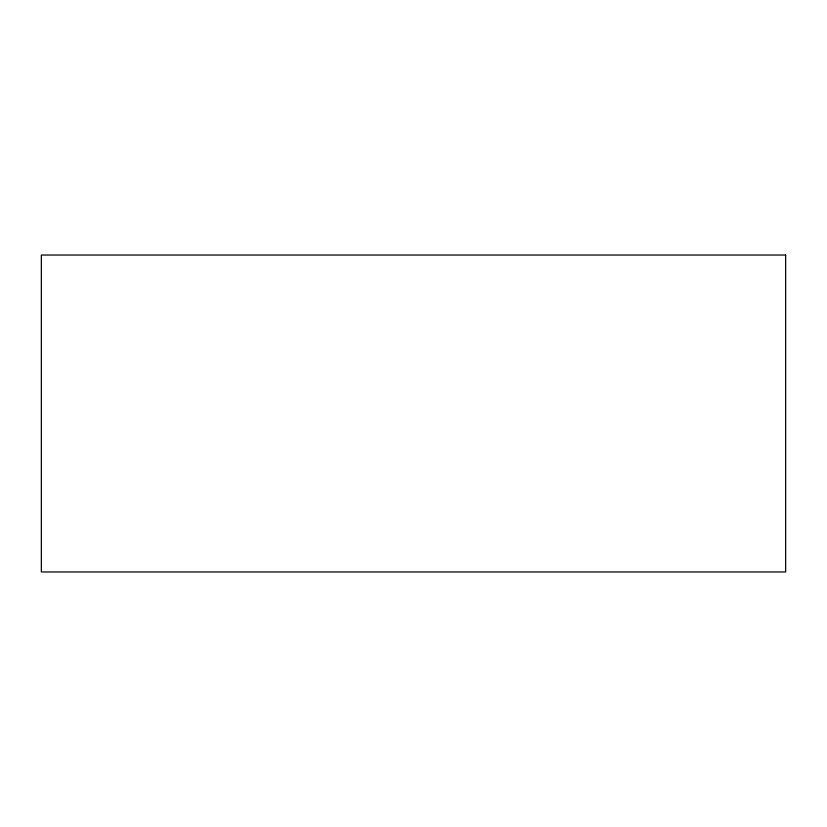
<?xml version="1.0" encoding="UTF-8"?>
<svg xmlns="http://www.w3.org/2000/svg" width="827" height="827" viewBox="0 0 827 827"><rect width="100%" height="100%" fill="white"/><g stroke="black" fill="none" stroke-linecap="round" stroke-linejoin="round"><path stroke-width="1.24" d="M785.65 255.036L41.35 255.036L41.35 571.964L785.65 571.964L785.65 255.036"/></g></svg>
